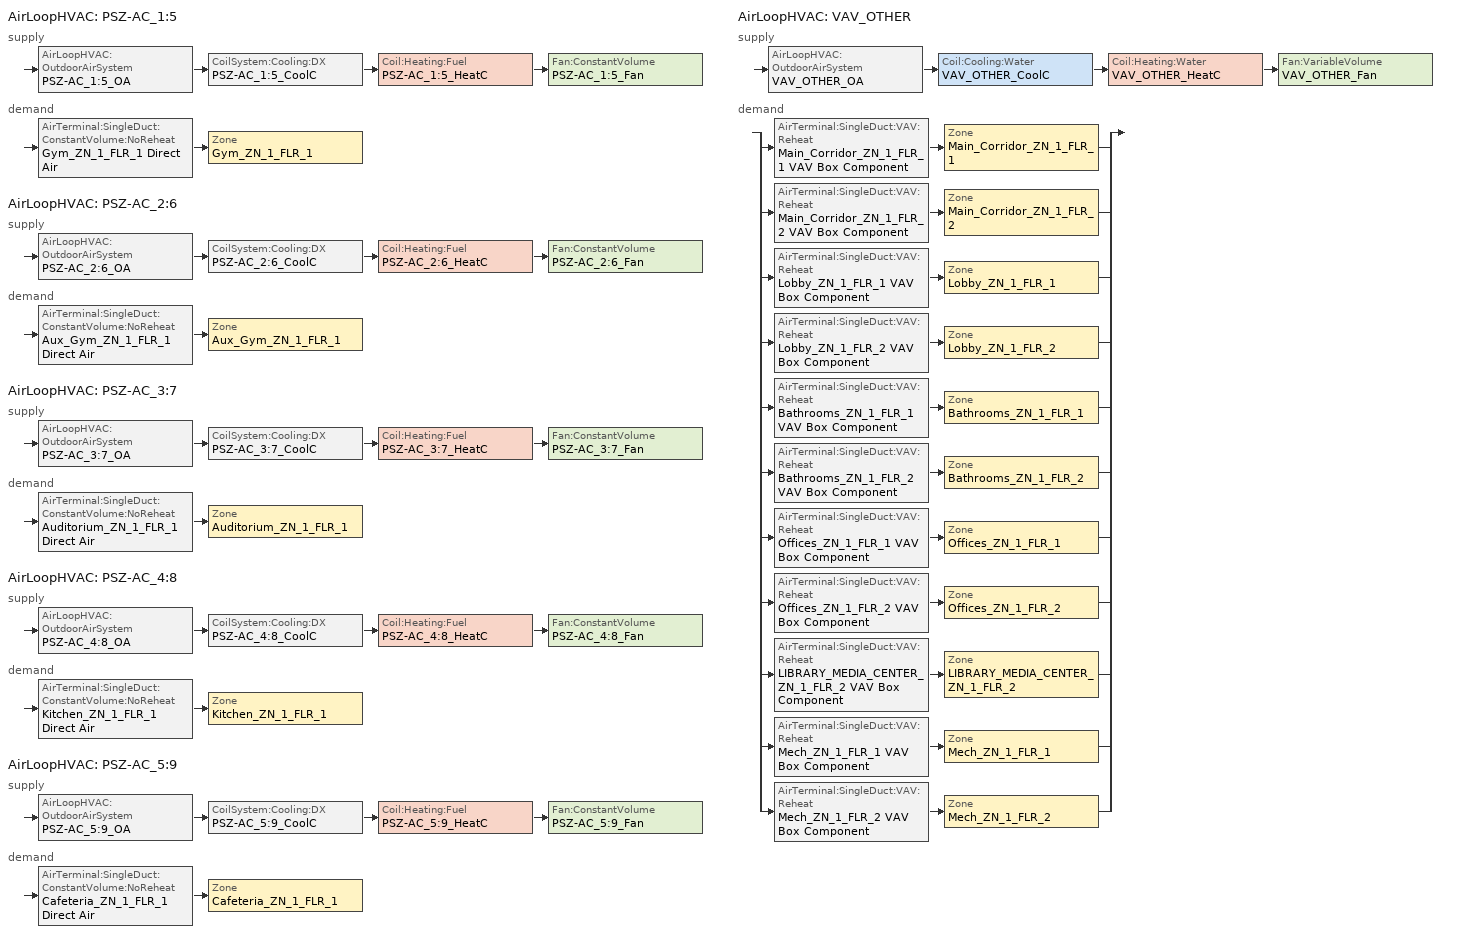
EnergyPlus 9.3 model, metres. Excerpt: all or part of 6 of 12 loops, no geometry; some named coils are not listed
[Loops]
AirLoopHVAC 'PSZ-AC_1:5'
 supply: AirLoopHVAC:OutdoorAirSystem 'PSZ-AC_1:5_OA' > CoilSystem:Cooling:DX 'PSZ-AC_1:5_CoolC' > Coil:Heating:Fuel 'PSZ-AC_1:5_HeatC' > Fan:ConstantVolume 'PSZ-AC_1:5_Fan'
 demand: AirTerminal:SingleDuct:ConstantVolume:NoReheat 'Gym_ZN_1_FLR_1 Direct Air' > Zone 'Gym_ZN_1_FLR_1'
AirLoopHVAC 'PSZ-AC_2:6'
 supply: AirLoopHVAC:OutdoorAirSystem 'PSZ-AC_2:6_OA' > CoilSystem:Cooling:DX 'PSZ-AC_2:6_CoolC' > Coil:Heating:Fuel 'PSZ-AC_2:6_HeatC' > Fan:ConstantVolume 'PSZ-AC_2:6_Fan'
 demand: AirTerminal:SingleDuct:ConstantVolume:NoReheat 'Aux_Gym_ZN_1_FLR_1 Direct Air' > Zone 'Aux_Gym_ZN_1_FLR_1'
AirLoopHVAC 'PSZ-AC_3:7'
 supply: AirLoopHVAC:OutdoorAirSystem 'PSZ-AC_3:7_OA' > CoilSystem:Cooling:DX 'PSZ-AC_3:7_CoolC' > Coil:Heating:Fuel 'PSZ-AC_3:7_HeatC' > Fan:ConstantVolume 'PSZ-AC_3:7_Fan'
 demand: AirTerminal:SingleDuct:ConstantVolume:NoReheat 'Auditorium_ZN_1_FLR_1 Direct Air' > Zone 'Auditorium_ZN_1_FLR_1'
AirLoopHVAC 'PSZ-AC_4:8'
 supply: AirLoopHVAC:OutdoorAirSystem 'PSZ-AC_4:8_OA' > CoilSystem:Cooling:DX 'PSZ-AC_4:8_CoolC' > Coil:Heating:Fuel 'PSZ-AC_4:8_HeatC' > Fan:ConstantVolume 'PSZ-AC_4:8_Fan'
 demand: AirTerminal:SingleDuct:ConstantVolume:NoReheat 'Kitchen_ZN_1_FLR_1 Direct Air' > Zone 'Kitchen_ZN_1_FLR_1'
AirLoopHVAC 'PSZ-AC_5:9'
 supply: AirLoopHVAC:OutdoorAirSystem 'PSZ-AC_5:9_OA' > CoilSystem:Cooling:DX 'PSZ-AC_5:9_CoolC' > Coil:Heating:Fuel 'PSZ-AC_5:9_HeatC' > Fan:ConstantVolume 'PSZ-AC_5:9_Fan'
 demand: AirTerminal:SingleDuct:ConstantVolume:NoReheat 'Cafeteria_ZN_1_FLR_1 Direct Air' > Zone 'Cafeteria_ZN_1_FLR_1'
AirLoopHVAC 'VAV_OTHER'
 supply: AirLoopHVAC:OutdoorAirSystem 'VAV_OTHER_OA' > Coil:Cooling:Water 'VAV_OTHER_CoolC' > Coil:Heating:Water 'VAV_OTHER_HeatC' > Fan:VariableVolume 'VAV_OTHER_Fan'
 demand: split
  | AirTerminal:SingleDuct:VAV:Reheat 'Main_Corridor_ZN_1_FLR_1 VAV Box Component' > Zone 'Main_Corridor_ZN_1_FLR_1'
  | AirTerminal:SingleDuct:VAV:Reheat 'Main_Corridor_ZN_1_FLR_2 VAV Box Component' > Zone 'Main_Corridor_ZN_1_FLR_2'
  | AirTerminal:SingleDuct:VAV:Reheat 'Lobby_ZN_1_FLR_1 VAV Box Component' > Zone 'Lobby_ZN_1_FLR_1'
  | AirTerminal:SingleDuct:VAV:Reheat 'Lobby_ZN_1_FLR_2 VAV Box Component' > Zone 'Lobby_ZN_1_FLR_2'
  | AirTerminal:SingleDuct:VAV:Reheat 'Bathrooms_ZN_1_FLR_1 VAV Box Component' > Zone 'Bathrooms_ZN_1_FLR_1'
  | AirTerminal:SingleDuct:VAV:Reheat 'Bathrooms_ZN_1_FLR_2 VAV Box Component' > Zone 'Bathrooms_ZN_1_FLR_2'
  | AirTerminal:SingleDuct:VAV:Reheat 'Offices_ZN_1_FLR_1 VAV Box Component' > Zone 'Offices_ZN_1_FLR_1'
  | AirTerminal:SingleDuct:VAV:Reheat 'Offices_ZN_1_FLR_2 VAV Box Component' > Zone 'Offices_ZN_1_FLR_2'
  | AirTerminal:SingleDuct:VAV:Reheat 'LIBRARY_MEDIA_CENTER_ZN_1_FLR_2 VAV Box Component' > Zone 'LIBRARY_MEDIA_CENTER_ZN_1_FLR_2'
  | AirTerminal:SingleDuct:VAV:Reheat 'Mech_ZN_1_FLR_1 VAV Box Component' > Zone 'Mech_ZN_1_FLR_1'
  | AirTerminal:SingleDuct:VAV:Reheat 'Mech_ZN_1_FLR_2 VAV Box Component' > Zone 'Mech_ZN_1_FLR_2'
[Fan:VariableVolume]
VAV_OTHER_Fan: Availability Schedule=HVACOperationSchd; Fan Total Efficiency=0.6045; Pressure Rise {Pa}=1017.592; Maximum Flow Rate {m3/s}=AUTOSIZE; Fan Power Minimum Flow Rate Input Method=FixedFlowRate; Fan Power Minimum Air Flow Rate {m3/s}=0; Motor Efficiency=0.93; Motor In Airstream Fraction=1; Fan Power Coefficient 1=0.0407599; Fan Power Coefficient 2=0.088045; Fan Power Coefficient 3=-0.0729261; Fan Power Coefficient 4=0.94374; Fan Power Coefficient 5=0
[Fan:ConstantVolume] Availability Schedule=HVACOperationSchd; Maximum Flow Rate {m3/s}=AUTOSIZE; Motor In Airstream Fraction=1
Name | Fan Total Efficiency | Pressure Rise {Pa} | Motor Efficiency
PSZ-AC_1:5_Fan | 0.6045 | 1017.592 | 0.93
PSZ-AC_2:6_Fan; PSZ-AC_3:7_Fan; PSZ-AC_5:9_Fan | 0.5915 | 1109.648 | 0.91
PSZ-AC_4:8_Fan | 0.53625 | 622 | 0.825
[Fan:ZoneExhaust] Availability Schedule=HVACOperationSchd
Name | Fan Total Efficiency | Pressure Rise {Pa} | Maximum Flow Rate {m3/s}
Bathrooms_ZN_1_FLR_1 Exhaust Fan; Bathrooms_ZN_1_FLR_2 Exhaust Fan | 0.338 | 125 | 0.3
Cafeteria_ZN_1_FLR_1 Exhaust Fan | 1 | 1.0e-006 | 1.6288
Kitchen_ZN_1_FLR_1 Exhaust Fan | 1 | 1.0e-006 | 0.2592
[Coil:Heating:Fuel] Availability Schedule=ALWAYS_ON; Fuel Type=NaturalGas; Nominal Capacity {W}=AUTOSIZE
Name | Burner Efficiency
PSZ-AC_1:5_HeatC; PSZ-AC_2:6_HeatC; PSZ-AC_3:7_HeatC; PSZ-AC_5:9_HeatC | 0.78
PSZ-AC_4:8_HeatC | 0.8
[Coil:Cooling:DX:SingleSpeed] Availability Schedule=ALWAYS_ON; Gross Rated Total Cooling Capacity {W}=AUTOSIZE; Gross Rated Sensible Heat Ratio=AUTOSIZE; Rated Air Flow Rate {m3/s}=AUTOSIZE
Name | Gross Rated Cooling COP {W/W} | Total Cooling Capacity Function of Temperature Curve | Total Cooling Capacity Function of Flow Fraction Curve | Energy Input Ratio Function of Temperature Curve | Energy Input Ratio Function of Flow Fraction Curve | Part Load Fraction Correlation Curve
PSZ-AC_1:5_CoolC DXCoil | 3.13381 | Measured_CoolCStandard10Ton_CapFT | Measured_CoolCStandard10Ton_CapFF | Measured_CoolCStandard10Ton_EIRFT | Measured_CoolCStandard10Ton_EIRFFF | No_PLR_Degredation
PSZ-AC_2:6_CoolC DXCoil; PSZ-AC_3:7_CoolC DXCoil; PSZ-AC_5:9_CoolC DXCoil | 3.23372 | Measured_CoolCStandard10Ton_CapFT | Measured_CoolCStandard10Ton_CapFF | Measured_CoolCStandard10Ton_EIRFT | Measured_CoolCStandard10Ton_EIRFFF | No_PLR_Degredation
PSZ-AC_4:8_CoolC DXCoil | 3.66668 | Cool-Cap-fT | ConstantCubic | Cool-EIR-fT | ConstantCubic | Cool-PLF-fPLR
[Coil:Heating:Water]
VAV_OTHER_HeatC: Availability Schedule=ALWAYS_ON; U-Factor Times Area Value {W/K}=AUTOSIZE; Maximum Water Flow Rate {m3/s}=AUTOSIZE; Performance Input Method=UFactorTimesAreaAndDesignWaterFlowRate; Rated Capacity {W}=AUTOSIZE; Rated Inlet Water Temperature {C}=82.2; Rated Inlet Air Temperature {C}=16.6; Rated Outlet Water Temperature {C}=71.1; Rated Outlet Air Temperature {C}=32.2
[Coil:Cooling:Water]
VAV_OTHER_CoolC: Availability Schedule=ALWAYS_ON; Design Water Flow Rate {m3/s}=AUTOSIZE; Design Air Flow Rate {m3/s}=AUTOSIZE; Design Inlet Water Temperature {C}=AUTOSIZE; Design Inlet Air Temperature {C}=AUTOSIZE; Design Outlet Air Temperature {C}=AUTOSIZE; Design Inlet Air Humidity Ratio {kgWater/kgDryAir}=AUTOSIZE; Design Outlet Air Humidity Ratio {kgWater/kgDryAir}=AUTOSIZE; Type of Analysis=SimpleAnalysis; Heat Exchanger Configuration=CrossFlow
[AirTerminal:SingleDuct:VAV:Reheat] Availability Schedule=ALWAYS_ON; Maximum Air Flow Rate {m3/s}=AUTOSIZE; Zone Minimum Air Flow Input Method=Constant; Constant Minimum Air Flow Fraction=0.3; Maximum Hot Water or Steam Flow Rate {m3/s}=AUTOSIZE; Minimum Hot Water or Steam Flow Rate {m3/s}=0; Convergence Tolerance=0.001; Damper Heating Action=NORMAL
Name | Reheat Coil
Bathrooms_ZN_1_FLR_1 VAV Box Component | Bathrooms_ZN_1_FLR_1 VAV Box Reheat Coil
Bathrooms_ZN_1_FLR_2 VAV Box Component | Bathrooms_ZN_1_FLR_2 VAV Box Reheat Coil
LIBRARY_MEDIA_CENTER_ZN_1_FLR_2 VAV Box Component | LIBRARY_MEDIA_CENTER_ZN_1_FLR_2 VAV Box Reheat Coil
Lobby_ZN_1_FLR_1 VAV Box Component | Lobby_ZN_1_FLR_1 VAV Box Reheat Coil
Lobby_ZN_1_FLR_2 VAV Box Component | Lobby_ZN_1_FLR_2 VAV Box Reheat Coil
Main_Corridor_ZN_1_FLR_1 VAV Box Component | Main_Corridor_ZN_1_FLR_1 VAV Box Reheat Coil
Main_Corridor_ZN_1_FLR_2 VAV Box Component | Main_Corridor_ZN_1_FLR_2 VAV Box Reheat Coil
Mech_ZN_1_FLR_1 VAV Box Component | Mech_ZN_1_FLR_1 VAV Box Reheat Coil
Mech_ZN_1_FLR_2 VAV Box Component | Mech_ZN_1_FLR_2 VAV Box Reheat Coil
Offices_ZN_1_FLR_1 VAV Box Component | Offices_ZN_1_FLR_1 VAV Box Reheat Coil
Offices_ZN_1_FLR_2 VAV Box Component | Offices_ZN_1_FLR_2 VAV Box Reheat Coil
[Zone equipment]
Auditorium_ZN_1_FLR_1: Auditorium_ZN_1_FLR_1 Direct Air
Aux_Gym_ZN_1_FLR_1: Aux_Gym_ZN_1_FLR_1 Direct Air
Bathrooms_ZN_1_FLR_1: Bathrooms_ZN_1_FLR_1 Exhaust Fan, Bathrooms_ZN_1_FLR_1 VAV Box Component
Bathrooms_ZN_1_FLR_2: Bathrooms_ZN_1_FLR_2 Exhaust Fan, Bathrooms_ZN_1_FLR_2 VAV Box Component
Cafeteria_ZN_1_FLR_1: Cafeteria_ZN_1_FLR_1 Exhaust Fan, Cafeteria_ZN_1_FLR_1 Direct Air
Gym_ZN_1_FLR_1: Gym_ZN_1_FLR_1 Direct Air
Kitchen_ZN_1_FLR_1: Kitchen_ZN_1_FLR_1 Exhaust Fan, Kitchen_ZN_1_FLR_1 Direct Air
LIBRARY_MEDIA_CENTER_ZN_1_FLR_2: LIBRARY_MEDIA_CENTER_ZN_1_FLR_2 VAV Box Component
Lobby_ZN_1_FLR_1: Lobby_ZN_1_FLR_1 VAV Box Component
Lobby_ZN_1_FLR_2: Lobby_ZN_1_FLR_2 VAV Box Component
Main_Corridor_ZN_1_FLR_1: Main_Corridor_ZN_1_FLR_1 VAV Box Component
Main_Corridor_ZN_1_FLR_2: Main_Corridor_ZN_1_FLR_2 VAV Box Component
Mech_ZN_1_FLR_1: Mech_ZN_1_FLR_1 VAV Box Component
Mech_ZN_1_FLR_2: Mech_ZN_1_FLR_2 VAV Box Component
Offices_ZN_1_FLR_1: Offices_ZN_1_FLR_1 VAV Box Component
Offices_ZN_1_FLR_2: Offices_ZN_1_FLR_2 VAV Box Component
[Sizing:Zone] Zone Cooling Design Supply Air Temperature Input Method=SupplyAirTemperature; Zone Cooling Design Supply Air Temperature {C}=12.8; Zone Heating Design Supply Air Temperature Input Method=SupplyAirTemperature; Zone Heating Design Supply Air Temperature {C}=50; Zone Cooling Design Supply Air Humidity Ratio {kgWater/kgDryAir}=0.0085; Zone Heating Design Supply Air Humidity Ratio {kgWater/kgDryAir}=0.008; Cooling Design Air Flow Method=DesignDay; Heating Design Air Flow Method=DesignDay; Account for Dedicated Outdoor Air System=No; Dedicated Outdoor Air System Control Strategy=NeutralSupplyAir; Dedicated Outdoor Air Low Setpoint Temperature for Design {C}=autosize; Dedicated Outdoor Air High Setpoint Temperature for Design {C}=autosize
Name | Design Specification Outdoor Air Object | Cooling Minimum Air Flow {m3/s}
Auditorium_ZN_1_FLR_1 | SZ DSOA Auditorium_ZN_1_FLR_1
Aux_Gym_ZN_1_FLR_1 | SZ DSOA Aux_Gym_ZN_1_FLR_1
Bathrooms_ZN_1_FLR_1 | SZ DSOA Bathrooms_ZN_1_FLR_1 | 0.3
Bathrooms_ZN_1_FLR_2 | SZ DSOA Bathrooms_ZN_1_FLR_2 | 0.3
Cafeteria_ZN_1_FLR_1 | SZ DSOA Cafeteria_ZN_1_FLR_1 | 1.628
Gym_ZN_1_FLR_1 | SZ DSOA Gym_ZN_1_FLR_1
Kitchen_ZN_1_FLR_1 | SZ DSOA Kitchen_ZN_1_FLR_1
LIBRARY_MEDIA_CENTER_ZN_1_FLR_2 | SZ DSOA LIBRARY_MEDIA_CENTER_ZN_1_FLR_2
Lobby_ZN_1_FLR_1 | SZ DSOA Lobby_ZN_1_FLR_1
Lobby_ZN_1_FLR_2 | SZ DSOA Lobby_ZN_1_FLR_2
Main_Corridor_ZN_1_FLR_1 | SZ DSOA Main_Corridor_ZN_1_FLR_1
Main_Corridor_ZN_1_FLR_2 | SZ DSOA Main_Corridor_ZN_1_FLR_2
Mech_ZN_1_FLR_1 | SZ DSOA Mech_ZN_1_FLR_1
Mech_ZN_1_FLR_2 | SZ DSOA Mech_ZN_1_FLR_2
Offices_ZN_1_FLR_1 | SZ DSOA Offices_ZN_1_FLR_1
Offices_ZN_1_FLR_2 | SZ DSOA Offices_ZN_1_FLR_2
[DesignSpecification:OutdoorAir]
Name | Outdoor Air Method | Outdoor Air Flow per Person {m3/s-person} | Outdoor Air Flow per Zone Floor Area {m3/s-m2}
SZ DSOA Auditorium_ZN_1_FLR_1; SZ DSOA Kitchen_ZN_1_FLR_1; SZ DSOA LIBRARY_MEDIA_CENTER_ZN_1_FLR_2 | Flow/Person | 0.008
SZ DSOA Aux_Gym_ZN_1_FLR_1; SZ DSOA Cafeteria_ZN_1_FLR_1; SZ DSOA Gym_ZN_1_FLR_1; SZ DSOA Offices_ZN_1_FLR_1; SZ DSOA Offices_ZN_1_FLR_2 | Flow/Person | 0.01
SZ DSOA Bathrooms_ZN_1_FLR_1; SZ DSOA Bathrooms_ZN_1_FLR_2 | Flow/Person | 0.025
SZ DSOA Lobby_ZN_1_FLR_1; SZ DSOA Lobby_ZN_1_FLR_2; SZ DSOA Main_Corridor_ZN_1_FLR_1; SZ DSOA Main_Corridor_ZN_1_FLR_2 | Flow/Area |  | 0.0005
SZ DSOA Mech_ZN_1_FLR_1; SZ DSOA Mech_ZN_1_FLR_2 | Flow/Area |  | 0.00025
[ZoneControl:Thermostat] Control Type Schedule=Dual Zone Control Type Sched
Name | Zone or ZoneList | Control 1
Auditorium_ZN_1_FLR_1 Thermostat | Auditorium_ZN_1_FLR_1 | Auditorium_ZN_1_FLR_1 DualSPSched
Aux_Gym_ZN_1_FLR_1 Thermostat | Aux_Gym_ZN_1_FLR_1 | Aux_Gym_ZN_1_FLR_1 DualSPSched
Bathrooms_ZN_1_FLR_1 Thermostat | Bathrooms_ZN_1_FLR_1 | Bathrooms_ZN_1_FLR_1 DualSPSched
Bathrooms_ZN_1_FLR_2 Thermostat | Bathrooms_ZN_1_FLR_2 | Bathrooms_ZN_1_FLR_2 DualSPSched
Cafeteria_ZN_1_FLR_1 Thermostat | Cafeteria_ZN_1_FLR_1 | Cafeteria_ZN_1_FLR_1 DualSPSched
Gym_ZN_1_FLR_1 Thermostat | Gym_ZN_1_FLR_1 | Gym_ZN_1_FLR_1 DualSPSched
Kitchen_ZN_1_FLR_1 Thermostat | Kitchen_ZN_1_FLR_1 | Kitchen_ZN_1_FLR_1 DualSPSched
LIBRARY_MEDIA_CENTER_ZN_1_FLR_2 Thermostat | LIBRARY_MEDIA_CENTER_ZN_1_FLR_2 | LIBRARY_MEDIA_CENTER_ZN_1_FLR_2 DualSPSched
Lobby_ZN_1_FLR_1 Thermostat | Lobby_ZN_1_FLR_1 | Lobby_ZN_1_FLR_1 DualSPSched
Lobby_ZN_1_FLR_2 Thermostat | Lobby_ZN_1_FLR_2 | Lobby_ZN_1_FLR_2 DualSPSched
Main_Corridor_ZN_1_FLR_1 Thermostat | Main_Corridor_ZN_1_FLR_1 | Main_Corridor_ZN_1_FLR_1 DualSPSched
Main_Corridor_ZN_1_FLR_2 Thermostat | Main_Corridor_ZN_1_FLR_2 | Main_Corridor_ZN_1_FLR_2 DualSPSched
Mech_ZN_1_FLR_1 Thermostat | Mech_ZN_1_FLR_1 | Mech_ZN_1_FLR_1 DualSPSched
Mech_ZN_1_FLR_2 Thermostat | Mech_ZN_1_FLR_2 | Mech_ZN_1_FLR_2 DualSPSched
Offices_ZN_1_FLR_1 Thermostat | Offices_ZN_1_FLR_1 | Offices_ZN_1_FLR_1 DualSPSched
Offices_ZN_1_FLR_2 Thermostat | Offices_ZN_1_FLR_2 | Offices_ZN_1_FLR_2 DualSPSched
[ThermostatSetpoint:DualSetpoint]
Name | Heating Setpoint Temperature Schedule | Cooling Setpoint Temperature Schedule
Auditorium_ZN_1_FLR_1 DualSPSched; Aux_Gym_ZN_1_FLR_1 DualSPSched; Cafeteria_ZN_1_FLR_1 DualSPSched; Gym_ZN_1_FLR_1 DualSPSched; LIBRARY_MEDIA_CENTER_ZN_1_FLR_2 DualSPSched; Lobby_ZN_1_FLR_1 DualSPSched; Offices_ZN_1_FLR_1 DualSPSched; Offices_ZN_1_FLR_2 DualSPSched | HTGSETP_SCH | CLGSETP_SCH
Bathrooms_ZN_1_FLR_1 DualSPSched; Bathrooms_ZN_1_FLR_2 DualSPSched; Kitchen_ZN_1_FLR_1 DualSPSched; Lobby_ZN_1_FLR_2 DualSPSched; Main_Corridor_ZN_1_FLR_1 DualSPSched; Main_Corridor_ZN_1_FLR_2 DualSPSched; Mech_ZN_1_FLR_1 DualSPSched; Mech_ZN_1_FLR_2 DualSPSched | HTGSETP_SCH_BathCorrMechKitchen | CLGSETP_SCH_BathCorrMechKitchen
[SetpointManager:SingleZone:Reheat] Control Variable=Temperature; Minimum Supply Air Temperature {C}=10; Maximum Supply Air Temperature {C}=50
Name | Control Zone | Setpoint Node or NodeList
SupAirTemp MngrAuditorium_ZN_1_FLR_1 | Auditorium_ZN_1_FLR_1 | PSZ-AC_3:7 Supply Equipment Outlet Node
SupAirTemp MngrAux_Gym_ZN_1_FLR_1 | Aux_Gym_ZN_1_FLR_1 | PSZ-AC_2:6 Supply Equipment Outlet Node
SupAirTemp MngrCafeteria_ZN_1_FLR_1 | Cafeteria_ZN_1_FLR_1 | PSZ-AC_5:9 Supply Equipment Outlet Node
SupAirTemp MngrGym_ZN_1_FLR_1 | Gym_ZN_1_FLR_1 | PSZ-AC_1:5 Supply Equipment Outlet Node
SupAirTemp MngrKitchen_ZN_1_FLR_1 | Kitchen_ZN_1_FLR_1 | PSZ-AC_4:8 Supply Equipment Outlet Node
[Sizing:System] Type of Load to Size On=Sensible; Design Outdoor Air Flow Rate {m3/s}=AUTOSIZE; Preheat Design Temperature {C}=7; Preheat Design Humidity Ratio {kgWater/kgDryAir}=0.008; Precool Design Temperature {C}=12.8; Precool Design Humidity Ratio {kgWater/kgDryAir}=0.008; Central Cooling Design Supply Air Temperature {C}=12.8; Type of Zone Sum to Use=NonCoincident; Central Cooling Design Supply Air Humidity Ratio {kgWater/kgDryAir}=0.0085; Central Heating Design Supply Air Humidity Ratio {kgWater/kgDryAir}=0.008; Cooling Supply Air Flow Rate Method=DesignDay; Heating Supply Air Flow Rate Method=DesignDay; System Outdoor Air Method=ZoneSum; Zone Maximum Outdoor Air Fraction=1; Cooling Design Capacity Method=CoolingDesignCapacity; Cooling Design Capacity {W}=autosize; Heating Design Capacity Method=HeatingDesignCapacity; Heating Design Capacity {W}=autosize; Central Cooling Capacity Control Method=OnOff
Name | Central Heating Maximum System Air Flow Ratio | Central Heating Design Supply Air Temperature {C} | 100% Outdoor Air in Cooling | 100% Outdoor Air in Heating
PSZ-AC_1:5; PSZ-AC_2:6; PSZ-AC_3:7; PSZ-AC_5:9 | 1 | 40 | No | No
PSZ-AC_4:8 | 1 | 40 | YES | YES
VAV_OTHER | 0.3 | 16.7 | No | No
[Controller:OutdoorAir] Minimum Outdoor Air Flow Rate {m3/s}=AUTOSIZE; Maximum Outdoor Air Flow Rate {m3/s}=AUTOSIZE; Economizer Control Type=NoEconomizer; Economizer Control Action Type=ModulateFlow; Economizer Maximum Limit Dry-Bulb Temperature {C}=28; Economizer Maximum Limit Enthalpy {J/kg}=64000; Economizer Minimum Limit Dry-Bulb Temperature {C}=-100; Lockout Type=NoLockout; Minimum Limit Type=FixedMinimum; Minimum Outdoor Air Schedule=MinOA_Sched
PSZ-AC_1:5_OA_Controller; PSZ-AC_2:6_OA_Controller; PSZ-AC_3:7_OA_Controller; PSZ-AC_4:8_OA_Controller; PSZ-AC_5:9_OA_Controller; VAV_OTHER_OA_Controller
[Controller:WaterCoil] Control Variable=Temperature; Actuator Variable=Flow; Maximum Actuated Flow {m3/s}=AUTOSIZE; Minimum Actuated Flow {m3/s}=0
Name | Action | Controller Convergence Tolerance {deltaC}
VAV_OTHER_CoolC_Controller | Reverse
VAV_OTHER_HeatC_Controller | Normal | 0.0001
[AirLoopHVAC] Design Supply Air Flow Rate {m3/s}=AUTOSIZE
PSZ-AC_1:5; PSZ-AC_2:6; PSZ-AC_3:7; PSZ-AC_4:8; PSZ-AC_5:9; VAV_OTHER
[CoilSystem:Cooling:DX] Availability Schedule=ALWAYS_ON
Name | Cooling Coil
PSZ-AC_1:5_CoolC | PSZ-AC_1:5_CoolC DXCoil
PSZ-AC_2:6_CoolC | PSZ-AC_2:6_CoolC DXCoil
PSZ-AC_3:7_CoolC | PSZ-AC_3:7_CoolC DXCoil
PSZ-AC_4:8_CoolC | PSZ-AC_4:8_CoolC DXCoil
PSZ-AC_5:9_CoolC | PSZ-AC_5:9_CoolC DXCoil
[AirTerminal:SingleDuct:ConstantVolume:NoReheat] Availability Schedule=ALWAYS_ON; Maximum Air Flow Rate {m3/s}=AUTOSIZE
Auditorium_ZN_1_FLR_1 Direct Air; Aux_Gym_ZN_1_FLR_1 Direct Air; Cafeteria_ZN_1_FLR_1 Direct Air; Gym_ZN_1_FLR_1 Direct Air; Kitchen_ZN_1_FLR_1 Direct Air
[SetpointManager:MixedAir] Control Variable=Temperature
Name | Setpoint Node or NodeList
PSZ-AC_1:5_CoolC SAT Manager | PSZ-AC_1:5_CoolC-PSZ-AC_1:5_HeatCNode
PSZ-AC_1:5_HeatC MixedAir Manager | PSZ-AC_1:5_HeatC-PSZ-AC_1:5_FanNode
PSZ-AC_1:5_OAMixed Air Temp Manager | PSZ-AC_1:5_OA-PSZ-AC_1:5_CoolCNode
PSZ-AC_2:6_CoolC SAT Manager | PSZ-AC_2:6_CoolC-PSZ-AC_2:6_HeatCNode
PSZ-AC_2:6_HeatC MixedAir Manager | PSZ-AC_2:6_HeatC-PSZ-AC_2:6_FanNode
PSZ-AC_2:6_OAMixed Air Temp Manager | PSZ-AC_2:6_OA-PSZ-AC_2:6_CoolCNode
PSZ-AC_3:7_CoolC SAT Manager | PSZ-AC_3:7_CoolC-PSZ-AC_3:7_HeatCNode
PSZ-AC_3:7_HeatC MixedAir Manager | PSZ-AC_3:7_HeatC-PSZ-AC_3:7_FanNode
PSZ-AC_3:7_OAMixed Air Temp Manager | PSZ-AC_3:7_OA-PSZ-AC_3:7_CoolCNode
PSZ-AC_4:8_CoolC SAT Manager | PSZ-AC_4:8_CoolC-PSZ-AC_4:8_HeatCNode
PSZ-AC_4:8_HeatC MixedAir Manager | PSZ-AC_4:8_HeatC-PSZ-AC_4:8_FanNode
PSZ-AC_4:8_OAMixed Air Temp Manager | PSZ-AC_4:8_OA-PSZ-AC_4:8_CoolCNode
PSZ-AC_5:9_CoolC SAT Manager | PSZ-AC_5:9_CoolC-PSZ-AC_5:9_HeatCNode
PSZ-AC_5:9_HeatC MixedAir Manager | PSZ-AC_5:9_HeatC-PSZ-AC_5:9_FanNode
PSZ-AC_5:9_OAMixed Air Temp Manager | PSZ-AC_5:9_OA-PSZ-AC_5:9_CoolCNode
VAV_OTHER_CoolC SAT Manager | VAV_OTHER_CoolC-VAV_OTHER_HeatCNode
VAV_OTHER_HeatC SAT Manager | VAV_OTHER_HeatC-VAV_OTHER_FanNode
VAV_OTHER_OAMixed Air Temp Manager | VAV_OTHER_OA-VAV_OTHER_CoolCNode
[SetpointManager:Scheduled]
VAV_OTHER SAT setpoint: Control Variable=Temperature; Schedule=Seasonal-Reset-Supply-Air-Temp-Sch; Setpoint Node or NodeList=VAV_OTHER Supply Equipment Outlet Node
[Refrigeration:Case] Availability Schedule=ALWAYS_ON; Zone=Kitchen_ZN_1_FLR_1; Rated Ambient Temperature {C}=23.88; Rated Ambient Relative Humidity {percent}=55; Rated Total Cooling Capacity per Unit Length {W/m}=734; Case Length {m}=7.32; Latent Case Credit Curve Type=CaseTemperatureMethod; Standard Case Lighting Power per Unit Length {W/m}=33; Case Lighting Schedule=BLDG_LIGHT_SCH; Fraction of Lighting Energy to Case=1; Case Anti-Sweat Heater Power per Unit Length {W/m}=0; Minimum Anti-Sweat Heater Power per Unit Length {W/m}=0; Anti-Sweat Heater Control Type=None; Humidity at Zero Anti-Sweat Heater Energy {percent}=0; Case Height {m}=0; Defrost Energy Correction Curve Type=None; Under Case HVAC Return Air Fraction=0
Name | Rated Latent Heat Ratio | Rated Runtime Fraction | Case Operating Temperature {C} | Latent Case Credit Curve | Standard Case Fan Power per Unit Length {W/m} | Operating Case Fan Power per Unit Length {W/m} | Fraction of Anti-Sweat Heater Energy to Case | Case Defrost Power per Unit Length {W/m} | Case Defrost Type | Case Defrost Schedule | Case Defrost Drip-Down Schedule | Refrigerated Case Restocking Schedule | Case Credit Fraction Schedule
Kitchen_ZN_1_FLR_1_Case:1_WALKINFREEZER | 0.1 | 0.4 | -23 | Kitchen_ZN_1_FLR_1_Case:1_WALKINFREEZERSingleShelfHorizontal_LatentEnergyMult | 68.3 | 68.3 | 0 | 410 | ELECTRIC | Kitchen_ZN_1_FLR_1_Case:1_WALKINFREEZER_CaseDefrost2aDaySched | Kitchen_ZN_1_FLR_1_Case:1_WALKINFREEZER_CaseDripDown2aDaySched | Kitchen_ZN_1_FLR_1_Case:1_WALKINFREEZER_WalkInStockingSched | Kitchen_ZN_1_FLR_1_Case:1_WALKINFREEZER_CaseCreditReduxSched
Kitchen_ZN_1_FLR_1_Case:2_SELFCONTAINEDDISPLAYCASE | 0.08 | 0.85 | 2 | Kitchen_ZN_1_FLR_1_Case:2_SELFCONTAINEDDISPLAYCASEMultiShelfVertical_LatentEnergyMult | 55 | 55 | 0.2 | 0 | NONE |  |  | Kitchen_ZN_1_FLR_1_Case:2_SELFCONTAINEDDISPLAYCASE_CaseStockingSched
[Refrigeration:CompressorRack] Heat Rejection Location=OUTDOORS; Design Condenser Fan Power {W}=750; Condenser Type=AIRCOOLED
Name | Design Compressor Rack COP {W/W} | Compressor Rack COP Function of Temperature Curve | Condenser Fan Power Function of Temperature Curve | Refrigeration Case Name or WalkIn Name or CaseAndWalkInList
RACK1 | 1.5 | RACK1_RackCOPfTCurve | RACK1_RackCondFanCurve2 | Kitchen_ZN_1_FLR_1_Case:1_WALKINFREEZER
RACK2 | 3 | RACK2_RackCOPfTCurve |  | Kitchen_ZN_1_FLR_1_Case:2_SELFCONTAINEDDISPLAYCASE
[EnergyManagementSystem:Sensor]
Cooling_Coil_1: PSZ-AC_1:5_COOLC DXCOIL; Cooling Coil Electric Energy
Cooling_Coil_2: PSZ-AC_2:6_COOLC DXCOIL; Cooling Coil Electric Energy
Cooling_Coil_3: PSZ-AC_3:7_COOLC DXCOIL; Cooling Coil Electric Energy
Cooling_Coil_4: PSZ-AC_4:8_COOLC DXCOIL; Cooling Coil Electric Energy
Cooling_Coil_5: PSZ-AC_5:9_COOLC DXCOIL; Cooling Coil Electric Energy
AUDITORIUM_ZN_1_FLR_1_O: AUDITORIUM_ZN_1_FLR_1; Zone People Occupant Count
AUDITORIUM_ZN_1_FLR_1_T: AUDITORIUM_ZN_1_FLR_1; Zone Mean Air Temperature
AUDITORIUM_ZN_1_FLR_1_H: AUDITORIUM_ZN_1_FLR_1; Zone Air System Sensible Heating Energy
AUDITORIUM_ZN_1_FLR_1_C: AUDITORIUM_ZN_1_FLR_1; Zone Air System Sensible Cooling Energy
AUX_GYM_ZN_1_FLR_1_O: AUX_GYM_ZN_1_FLR_1; Zone People Occupant Count
AUX_GYM_ZN_1_FLR_1_T: AUX_GYM_ZN_1_FLR_1; Zone Mean Air Temperature
AUX_GYM_ZN_1_FLR_1_H: AUX_GYM_ZN_1_FLR_1; Zone Air System Sensible Heating Energy
AUX_GYM_ZN_1_FLR_1_C: AUX_GYM_ZN_1_FLR_1; Zone Air System Sensible Cooling Energy
BATHROOMS_ZN_1_FLR_1_O: BATHROOMS_ZN_1_FLR_1; Zone People Occupant Count
BATHROOMS_ZN_1_FLR_1_T: BATHROOMS_ZN_1_FLR_1; Zone Mean Air Temperature
BATHROOMS_ZN_1_FLR_1_H: BATHROOMS_ZN_1_FLR_1; Zone Air System Sensible Heating Energy
BATHROOMS_ZN_1_FLR_1_C: BATHROOMS_ZN_1_FLR_1; Zone Air System Sensible Cooling Energy
BATHROOMS_ZN_1_FLR_2_O: BATHROOMS_ZN_1_FLR_2; Zone People Occupant Count
BATHROOMS_ZN_1_FLR_2_T: BATHROOMS_ZN_1_FLR_2; Zone Mean Air Temperature
BATHROOMS_ZN_1_FLR_2_H: BATHROOMS_ZN_1_FLR_2; Zone Air System Sensible Heating Energy
BATHROOMS_ZN_1_FLR_2_C: BATHROOMS_ZN_1_FLR_2; Zone Air System Sensible Cooling Energy
CAFETERIA_ZN_1_FLR_1_O: CAFETERIA_ZN_1_FLR_1; Zone People Occupant Count
CAFETERIA_ZN_1_FLR_1_T: CAFETERIA_ZN_1_FLR_1; Zone Mean Air Temperature
CAFETERIA_ZN_1_FLR_1_H: CAFETERIA_ZN_1_FLR_1; Zone Air System Sensible Heating Energy
CAFETERIA_ZN_1_FLR_1_C: CAFETERIA_ZN_1_FLR_1; Zone Air System Sensible Cooling Energy
GYM_ZN_1_FLR_1_O: GYM_ZN_1_FLR_1; Zone People Occupant Count
GYM_ZN_1_FLR_1_T: GYM_ZN_1_FLR_1; Zone Mean Air Temperature
GYM_ZN_1_FLR_1_H: GYM_ZN_1_FLR_1; Zone Air System Sensible Heating Energy
GYM_ZN_1_FLR_1_C: GYM_ZN_1_FLR_1; Zone Air System Sensible Cooling Energy
KITCHEN_ZN_1_FLR_1_O: KITCHEN_ZN_1_FLR_1; Zone People Occupant Count
KITCHEN_ZN_1_FLR_1_T: KITCHEN_ZN_1_FLR_1; Zone Mean Air Temperature
KITCHEN_ZN_1_FLR_1_H: KITCHEN_ZN_1_FLR_1; Zone Air System Sensible Heating Energy
KITCHEN_ZN_1_FLR_1_C: KITCHEN_ZN_1_FLR_1; Zone Air System Sensible Cooling Energy
LIBRARY_MEDIA_CENTER_ZN_1_FLR_2_O: LIBRARY_MEDIA_CENTER_ZN_1_FLR_2; Zone People Occupant Count
LIBRARY_MEDIA_CENTER_ZN_1_FLR_2_T: LIBRARY_MEDIA_CENTER_ZN_1_FLR_2; Zone Mean Air Temperature
LIBRARY_MEDIA_CENTER_ZN_1_FLR_2_H: LIBRARY_MEDIA_CENTER_ZN_1_FLR_2; Zone Air System Sensible Heating Energy
LIBRARY_MEDIA_CENTER_ZN_1_FLR_2_C: LIBRARY_MEDIA_CENTER_ZN_1_FLR_2; Zone Air System Sensible Cooling Energy
LOBBY_ZN_1_FLR_1_T: LOBBY_ZN_1_FLR_1; Zone Mean Air Temperature
LOBBY_ZN_1_FLR_1_H: LOBBY_ZN_1_FLR_1; Zone Air System Sensible Heating Energy
LOBBY_ZN_1_FLR_1_C: LOBBY_ZN_1_FLR_1; Zone Air System Sensible Cooling Energy
LOBBY_ZN_1_FLR_2_T: LOBBY_ZN_1_FLR_2; Zone Mean Air Temperature
LOBBY_ZN_1_FLR_2_H: LOBBY_ZN_1_FLR_2; Zone Air System Sensible Heating Energy
LOBBY_ZN_1_FLR_2_C: LOBBY_ZN_1_FLR_2; Zone Air System Sensible Cooling Energy
MAIN_CORRIDOR_ZN_1_FLR_1_T: MAIN_CORRIDOR_ZN_1_FLR_1; Zone Mean Air Temperature
MAIN_CORRIDOR_ZN_1_FLR_1_H: MAIN_CORRIDOR_ZN_1_FLR_1; Zone Air System Sensible Heating Energy
MAIN_CORRIDOR_ZN_1_FLR_1_C: MAIN_CORRIDOR_ZN_1_FLR_1; Zone Air System Sensible Cooling Energy
MAIN_CORRIDOR_ZN_1_FLR_2_T: MAIN_CORRIDOR_ZN_1_FLR_2; Zone Mean Air Temperature
MAIN_CORRIDOR_ZN_1_FLR_2_H: MAIN_CORRIDOR_ZN_1_FLR_2; Zone Air System Sensible Heating Energy
MAIN_CORRIDOR_ZN_1_FLR_2_C: MAIN_CORRIDOR_ZN_1_FLR_2; Zone Air System Sensible Cooling Energy
MECH_ZN_1_FLR_1_O: MECH_ZN_1_FLR_1; Zone People Occupant Count
MECH_ZN_1_FLR_1_T: MECH_ZN_1_FLR_1; Zone Mean Air Temperature
MECH_ZN_1_FLR_1_H: MECH_ZN_1_FLR_1; Zone Air System Sensible Heating Energy
MECH_ZN_1_FLR_1_C: MECH_ZN_1_FLR_1; Zone Air System Sensible Cooling Energy
MECH_ZN_1_FLR_2_O: MECH_ZN_1_FLR_2; Zone People Occupant Count
MECH_ZN_1_FLR_2_T: MECH_ZN_1_FLR_2; Zone Mean Air Temperature
MECH_ZN_1_FLR_2_H: MECH_ZN_1_FLR_2; Zone Air System Sensible Heating Energy
MECH_ZN_1_FLR_2_C: MECH_ZN_1_FLR_2; Zone Air System Sensible Cooling Energy
OFFICES_ZN_1_FLR_1_O: OFFICES_ZN_1_FLR_1; Zone People Occupant Count
OFFICES_ZN_1_FLR_1_T: OFFICES_ZN_1_FLR_1; Zone Mean Air Temperature
OFFICES_ZN_1_FLR_1_H: OFFICES_ZN_1_FLR_1; Zone Air System Sensible Heating Energy
OFFICES_ZN_1_FLR_1_C: OFFICES_ZN_1_FLR_1; Zone Air System Sensible Cooling Energy
OFFICES_ZN_1_FLR_2_O: OFFICES_ZN_1_FLR_2; Zone People Occupant Count
OFFICES_ZN_1_FLR_2_T: OFFICES_ZN_1_FLR_2; Zone Mean Air Temperature
OFFICES_ZN_1_FLR_2_H: OFFICES_ZN_1_FLR_2; Zone Air System Sensible Heating Energy
OFFICES_ZN_1_FLR_2_C: OFFICES_ZN_1_FLR_2; Zone Air System Sensible Cooling Energy
[Schedule:Compact]
ALWAYS_ON: Through: 12/31, For: AllDays, Until: 24:00, 1
BLDG_LIGHT_SCH: Through: 6/30, For: Weekdays SummerDesignDay, Until: 07:00, 0.1773, Until: 21:00, 0.9, Until: 24:00, 0.1773, For: AllOtherDays, Until: 24:00, 0.1773, Through: 9/1, For: Weekdays SummerDesignDay, Until: 08:00, 0.1773, Until: 20:00, 0.5, Until: 24:00, 0.1773, For: AllOtherDays, Until: 24:00, 0.1773, Through: 12/31, For: Weekdays SummerDesignDay, Until: 07:00, 0.1773, Until: 21:00, 0.9, Until: 24:00, 0.1773, For: AllOtherDays, Until: 24:00, 0.1773
CLGSETP_SCH: Through: 6/30, For: SummerDesignDay, Until: 24:00, 24, For: WeekEnds Holidays WinterDesignDay, Until: 24:00, 27, For: AllOtherDays, Until: 06:00, 27, Until: 21:00, 24, Until: 24:00, 27, Through: 9/1, For: SummerDesignDay, Until: 24:00, 24, For: WeekEnds Holidays WinterDesignDay, Until: 24:00, 27, For: AllOtherDays, Until: 07:00, 27, Until: 18:00, 24, Until: 24:00, 27, Through: 12/31, For: SummerDesignDay, Until: 24:00, 24, For: WeekEnds Holidays WinterDesignDay, Until: 24:00, 27, For: AllOtherDays, Until: 06:00, 27, Until: 21:00, 24, Until: 24:00, 27
CLGSETP_SCH_BathCorrMechKitchen: Through: 12/31, For: SummerDesignDay, Until: 06:00, 27, Until: 21:00, 24, Until: 24:00, 27, For: AllOtherDays, Until: 24:00, 27
HTGSETP_SCH: Through: 6/30, For: WinterDesignDay, Until: 24:00, 21, For: WeekEnds Holidays SummerDesignDay, Until: 24:00, 16, For: AllOtherDays, Until: 06:00, 16, Until: 21:00, 21, Until: 24:00, 16, Through: 9/1, For: WinterDesignDay, Until: 24:00, 21, For: WeekEnds Holidays SummerDesignDay, Until: 24:00, 16, For: AllOtherDays, Until: 07:00, 16, Until: 18:00, 21, Until: 24:00, 16, Through: 12/31, For: WinterDesignDay, Until: 24:00, 21, For: WeekEnds Holidays SummerDesignDay, Until: 24:00, 16, For: AllOtherDays, Until: 06:00, 16, Until: 21:00, 21, Until: 24:00, 16
HTGSETP_SCH_BathCorrMechKitchen: Through: 12/31, For: WinterDesignDay, Until: 06:00, 16, Until: 21:00, 21, Until: 24:00, 16, For: AllOtherDays, Until: 24:00, 16
HVACOperationSchd; MinOA_Sched: Through: 12/31, For: Weekdays SummerDesignDay, Until: 06:00, 0, Until: 21:00, 1, Until: 24:00, 0, For: AllOtherDays, Until: 24:00, 0
Seasonal-Reset-Supply-Air-Temp-Sch: Through: 12/31, For: AllDays, Until: 24:00, 12.8
Dual Zone Control Type Sched: Through: 12/31, For: AllDays, Until: 24:00, 4
Kitchen_ZN_1_FLR_1_Case:1_WALKINFREEZER_CaseCreditReduxSched: Through: 12/31, For:AllDays, Interpolate:No, Until: 7:00, 0.2, Until: 21:00, 0.4, Until: 24:00, 0.2
Kitchen_ZN_1_FLR_1_Case:1_WALKINFREEZER_CaseDefrost2aDaySched: Through: 12/31, For:AllDays, Interpolate:Average, Until: 11:00, 0, Until: 11:20, 1, Until: 23:00, 0, Until: 23:20, 1, Until: 24:00, 0
Kitchen_ZN_1_FLR_1_Case:1_WALKINFREEZER_CaseDripDown2aDaySched: Through: 12/31, For:AllDays, Interpolate:Average, Until: 11:00, 0, Until: 11:30, 1, Until: 23:00, 0, Until: 23:30, 1, Until: 24:00, 0
Kitchen_ZN_1_FLR_1_Case:1_WALKINFREEZER_WalkInStockingSched: Through: 12/31, For: Tuesday Friday, Until: 4:00, 0, Until: 5:00, 725, Until: 6:00, 417, Until: 7:00, 290, Until: 24:00, 0, For: AllOtherDays, Until: 4:00, 0, Until: 5:00, 125, Until: 6:00, 117, Until: 7:00, 90, Until: 19:00, 0, Until: 20:00, 125, Until: 21:00, 117, Until: 22:00, 90, Until: 24:00, 0
Kitchen_ZN_1_FLR_1_Case:2_SELFCONTAINEDDISPLAYCASE_CaseStockingSched: Through: 12/31, For:AllDays, Until: 6:00, 0, Until: 7:00, 50, Until: 9:00, 70, Until: 10:00, 80, Until: 11:00, 70, Until: 13:00, 50, Until: 14:00, 80, Until: 15:00, 90, Until: 16:00, 80, Until: 24:00, 0
[Curve:Quadratic]
Name | Coefficient1 Constant | Coefficient2 x | Coefficient3 x**2 | Minimum Value of x | Maximum Value of x | Minimum Curve Output | Maximum Curve Output
Cool-PLF-fPLR | 0.909496 | 0.0986477 | -0.00819488 | 0 | 1 | 0.7 | 1
Measured_CoolCStandard10Ton_CapFF | 0.7685 | 0.2315 | 0 | 0.776 | 1.197
Measured_CoolCStandard10Ton_EIRFFF | 1.192 | -0.1917 | 0 | 0.776 | 1.197
No_PLR_Degredation | 1 | 0 | 0 | 0 | 1
RACK1_RackCOPfTCurve | 1.7603 | -0.0377 | 0.0004 | 10 | 35
RACK1_RackCondFanCurve2 | 0 | 0.0286 | 0 | 0 | 35
RACK2_RackCOPfTCurve | 1 | 0 | 0 | 0 | 50
[Curve:Cubic]
Name | Coefficient1 Constant | Coefficient2 x | Coefficient3 x**2 | Coefficient4 x**3 | Minimum Value of x | Maximum Value of x
ConstantCubic | 1 | 0 | 0 | 0 | -100 | 100
Kitchen_ZN_1_FLR_1_Case:1_WALKINFREEZERSingleShelfHorizontal_LatentEnergyMult | 0.020376 | 0.00024378 | 1.14e-05 | 1.811e-07 | -35 | 20
Kitchen_ZN_1_FLR_1_Case:2_SELFCONTAINEDDISPLAYCASEMultiShelfVertical_LatentEnergyMult | 0.0265263 | 0.00107803 | -6.02558e-05 | 1.23732e-06 | -35 | 20
[Curve:Biquadratic]
Name | Coefficient1 Constant | Coefficient2 x | Coefficient3 x**2 | Coefficient4 y | Coefficient5 y**2 | Coefficient6 x*y | Minimum Value of x | Maximum Value of x | Minimum Value of y | Maximum Value of y
Cool-Cap-fT | 0.971212 | -0.0152755 | 0.00144345 | -0.00039321 | -6.8364e-06 | -0.000290596 | -100 | 100 | -100 | 100
Cool-EIR-fT | 0.286871 | 0.0239022 | -0.000810648 | 0.0134585 | 0.000338936 | -0.000487004 | -100 | 100 | -100 | 100
Measured_CoolCStandard10Ton_CapFT | 0.52357 | 0.03478 | 0 | -0.001915 | -0.00010838 | 0 | 11.1 | 29.4 | 10 | 50.3
Measured_CoolCStandard10Ton_EIRFT | 0.9847 | -0.04285 | 0.0013562 | 0.009934 | 0.0006398 | -0.001169 | 11.1 | 29.4 | 10 | 50.3
